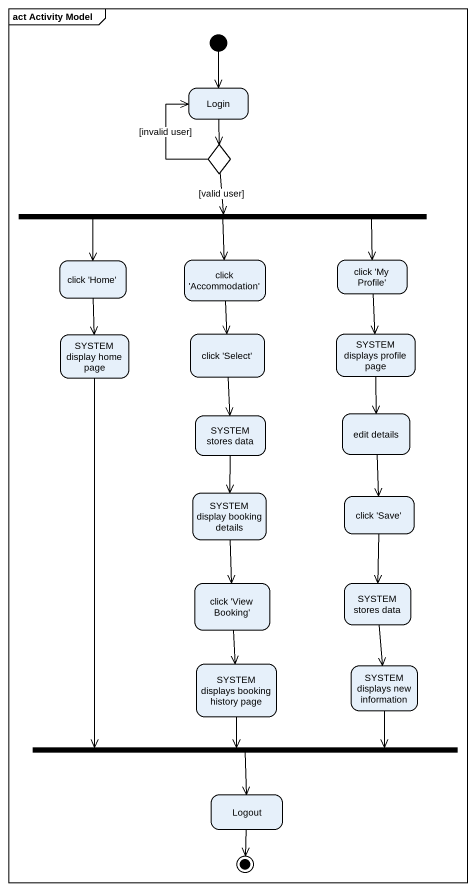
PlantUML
@startuml
mainframe act Activity Model
hide empty description
state Login
state choice1 <<choice>>
state fork1 <<fork>>
state "click 'Home'" as click_Home
state "click 'Accommodation'" as click_Accommodation
state "click 'My Profile'" as click_My_Profile
state "SYSTEM display home page" as SYSTEM_display_home_page
state "click 'Select'" as click_Select
state "SYSTEM displays profile page" as SYSTEM_displays_profile_page
state "SYSTEM stores data" as SYSTEM_stores_data
state "edit details" as edit_details
state "SYSTEM display booking details" as SYSTEM_display_booking
state "click 'Save'" as click_Save
state "click 'View Booking'" as click_View_Booking
state "SYSTEM stores data" as SYSTEM_stores_data_2
state "SYSTEM displays booking history page" as SYSTEM_displays_booking
state "SYSTEM displays new information" as SYSTEM_displays_new
state fork2 <<join>>
state Logout
[*] --> Login
Login --> choice1
choice1 -up-> Login : [invalid user]
choice1 --> fork1 : [valid user]
fork1 -left-> click_Home
fork1 --> click_Accommodation
fork1 -right-> click_My_Profile
click_Home --> SYSTEM_display_home_page
click_Accommodation --> click_Select
click_My_Profile --> SYSTEM_displays_profile_page
SYSTEM_display_home_page --> fork2
click_Select --> SYSTEM_stores_data
SYSTEM_displays_profile_page --> edit_details
SYSTEM_stores_data --> SYSTEM_display_booking
edit_details --> click_Save
SYSTEM_display_booking --> click_View_Booking
click_Save --> SYSTEM_stores_data_2
click_View_Booking --> SYSTEM_displays_booking
SYSTEM_stores_data_2 --> SYSTEM_displays_new
SYSTEM_displays_booking --> fork2
SYSTEM_displays_new -left-> fork2
fork2 --> Logout
Logout --> [*]
@enduml
